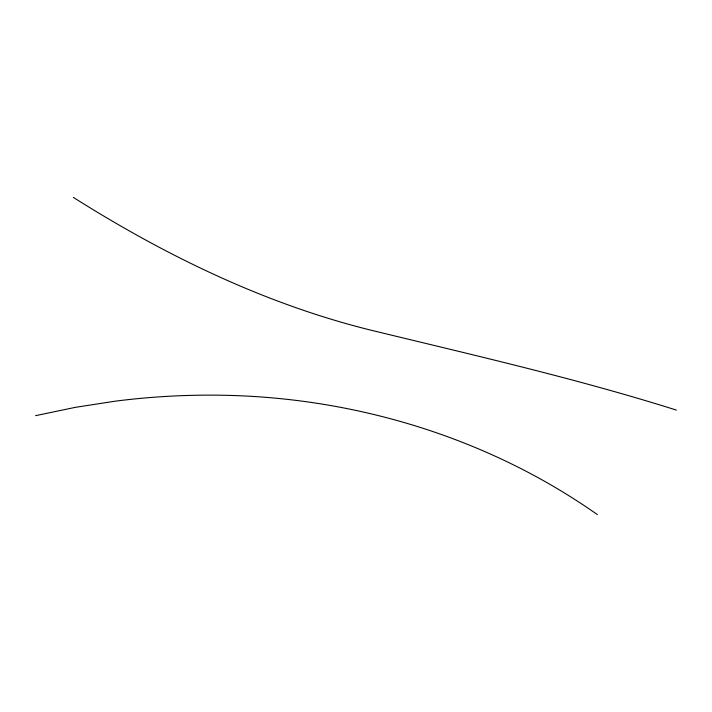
<?xml version="1.0" encoding="UTF-8"?>
<svg xmlns="http://www.w3.org/2000/svg" width="712" height="712" viewBox="0 0 712 712"><rect width="100%" height="100%" fill="white"/><g stroke="black" fill="none" stroke-linecap="round" stroke-linejoin="round"><path stroke-width="1.07" d="M35.6 415.657L75.321 407.353L115.121 401.194A460.121 283.394 -5.5 0 1 233.269 395.516C362.639 399.699 491.262 439.954 597.386 514.607M676.4 410.094C575.252 378.197 471.807 354.745 368.852 329.665C263.502 303.259 164.873 255.154 73.336 197.393"/></g></svg>
